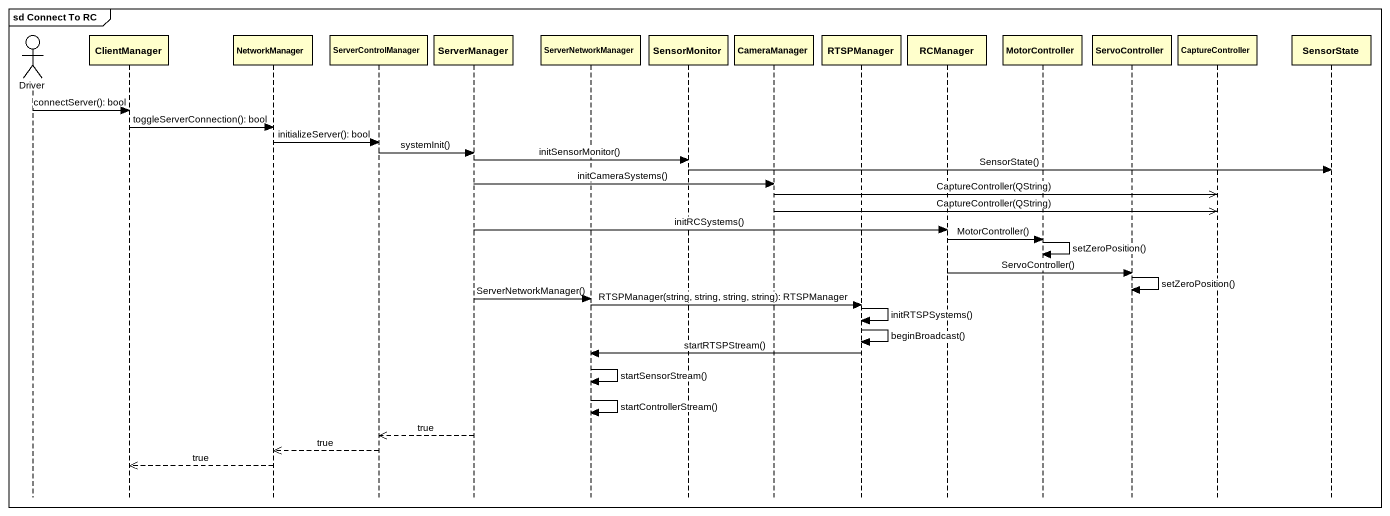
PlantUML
@startuml
mainframe sd Connect To RC
hide footbox
actor Driver
participant ClientManager
participant NetworkManager
participant ServerControlManager
participant ServerManager
participant ServerNetworkManager
participant SensorMonitor
participant CameraManager
participant RTSPManager
participant RCManager
participant MotorController
participant ServoController
participant CaptureController
participant SensorState

Driver -> ClientManager : connectServer(): bool
ClientManager -> NetworkManager : toggleServerConnection(): bool
NetworkManager -> ServerControlManager : initializeServer(): bool
ServerControlManager -> ServerManager : systemInit()
ServerManager -> SensorMonitor : initSensorMonitor()
SensorMonitor -> SensorState : SensorState()
ServerManager -> CameraManager : initCameraSystems()
CameraManager ->> CaptureController : CaptureController(QString)
CameraManager ->> CaptureController : CaptureController(QString)
ServerManager -> RCManager : initRCSystems()
RCManager -> MotorController : MotorController()
MotorController -> MotorController : setZeroPosition()
RCManager -> ServoController : ServoController()
ServoController -> ServoController : setZeroPosition()
ServerManager -> ServerNetworkManager : ServerNetworkManager()
ServerNetworkManager -> RTSPManager : RTSPManager(string, string, string, string): RTSPManager
RTSPManager -> RTSPManager : initRTSPSystems()
RTSPManager -> RTSPManager : beginBroadcast()
RTSPManager -> ServerNetworkManager : startRTSPStream()
ServerNetworkManager -> ServerNetworkManager : startSensorStream()
ServerNetworkManager -> ServerNetworkManager : startControllerStream()
ServerManager -->> ServerControlManager : true
ServerControlManager -->> NetworkManager : true
NetworkManager -->> ClientManager : true
@enduml
